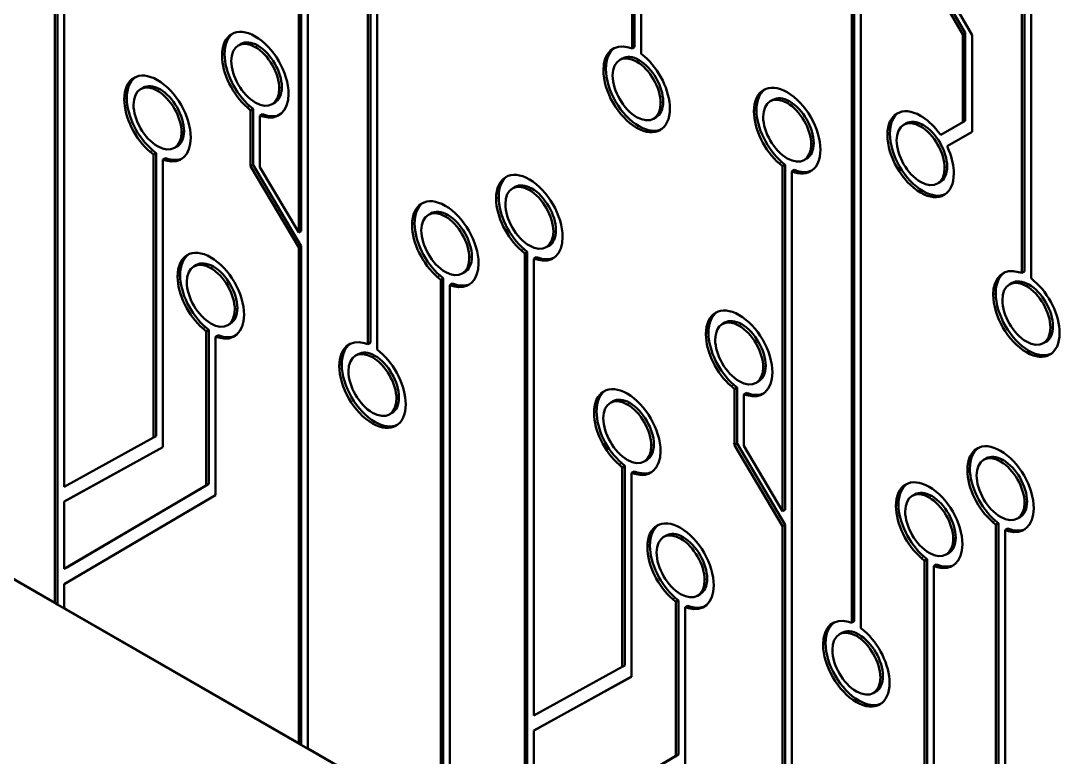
# Model space of a CAD drawing. Header units: millimetres. Extents: x 0 to 420, y 0 to 297.
# Drawn here: x 171.16 to 214.69, y 189.79 to 220.59 of the extents above; entities that cross this region are included whole.
import ezdxf

# ---------------------------------------------------------------- set-up
doc = ezdxf.new("R2010")
doc.units = ezdxf.units.MM
doc.header["$LTSCALE"] = 0.75
doc.layers.add('Visible', color=7, linetype='Continuous', lineweight=50)
doc.layers.add('Visible Narrow', color=7, linetype='Continuous', lineweight=25)

msp = doc.modelspace()

# ---------------------------------------------------------------- linework, layer by layer
at = {"layer": 'Visible', "extrusion": (0.707107, -0.407196, 0.578093)}
for p, q in [((185.679, 243.073, 22.468), (185.679, 207.071, -2.892)), ((185.785, 243.257, 22.467), (185.785, 207.132, -2.978)), ((186.066, 206.848, -2.575), (186.066, 242.85, 22.784)), ((196.838, 236.892, 31.504), (196.838, 219.499, 19.253)), ((196.732, 236.708, 31.504), (196.732, 219.438, 19.339)), ((197.118, 219.216, 19.655), (197.118, 236.486, 31.82)), ((206.031, 231.598, 39.02), (206.031, 195.473, 13.574)), ((205.925, 231.414, 39.02), (205.925, 195.411, 13.66)), ((206.311, 195.189, 13.976), (206.311, 231.192, 39.336)), ((213.041, 227.317, 44.837), (213.041, 210.047, 32.672)), ((213.147, 227.501, 44.837), (213.147, 210.108, 32.586)), ((213.427, 209.825, 32.988), (213.427, 227.095, 45.153)), ((182.786, 226.169, 7.022), (182.786, 211.734, -3.146)), ((182.892, 226.23, 6.935), (182.892, 211.795, -3.233)), ((183.172, 190.15, -17.876), (183.172, 225.955, 7.344)), ((208.133, 224.253, 36.676), (210.572, 220.029, 36.684)), ((208.239, 224.314, 36.589), (210.678, 220.09, 36.597)), ((210.959, 219.991, 37.131), (208.519, 224.216, 37.123)), ((172.59, 221.274, -8.897), (172.59, 196.244, -26.528)), ((172.697, 221.335, -8.984), (172.697, 196.182, -26.701)), ((172.977, 201.104, -22.632), (172.977, 221.051, -8.581)), ((210.678, 220.09, 36.597), (210.572, 220.029, 36.684)), ((210.572, 220.029, 36.684), (210.572, 216.356, 34.097)), ((210.678, 220.09, 36.597), (210.678, 216.417, 34.01)), ((210.959, 215.948, 34.283), (210.959, 219.991, 37.131)), ((180.368, 219.627, -0.803), (180.262, 219.566, -0.716)), ((196.732, 219.438, 19.339), (196.598, 219.477, 19.204)), ((196.838, 219.499, 19.253), (196.732, 219.438, 19.339)), ((196.323, 219.018, 18.283), (196.217, 218.957, 18.37)), ((197.252, 219.101, 19.738), (197.118, 219.216, 19.655)), ((176.279, 217.797, -7.094), (176.173, 217.736, -7.007)), ((202.623, 217.288, 24.771), (202.517, 217.227, 24.858)), ((180.643, 216.963, -2.084), (180.776, 216.849, -2.001)), ((180.749, 217.024, -2.171), (180.882, 216.91, -2.088)), ((180.882, 216.91, -2.088), (180.776, 216.849, -2.001)), ((180.776, 216.849, -2.001), (180.776, 214.508, -3.65)), ((180.882, 216.91, -2.088), (180.882, 214.569, -3.737)), ((181.784, 217.169, -0.803), (181.678, 217.108, -0.716)), ((181.269, 216.687, -1.772), (181.163, 216.626, -1.685)), ((181.163, 216.626, -1.685), (181.296, 216.587, -1.549)), ((181.163, 214.474, -3.201), (181.163, 216.626, -1.685)), ((181.269, 216.687, -1.772), (181.403, 216.648, -1.636)), ((197.739, 216.56, 18.284), (197.633, 216.499, 18.371)), ((210.572, 216.356, 34.097), (209.647, 215.819, 32.587)), ((210.678, 216.417, 34.01), (209.753, 215.88, 32.5)), ((210.678, 216.417, 34.01), (210.572, 216.356, 34.097)), ((208.205, 216.306, 30.906), (208.099, 216.244, 30.993)), ((209.647, 215.819, 32.587), (209.529, 215.97, 32.55)), ((209.92, 215.346, 32.588), (210.959, 215.948, 34.283)), ((209.753, 215.88, 32.5), (209.647, 215.819, 32.587)), ((176.578, 215.111, -8.361), (176.715, 214.997, -8.273)), ((176.684, 215.172, -8.447), (176.821, 215.058, -8.36)), ((176.821, 215.058, -8.36), (176.715, 214.997, -8.273)), ((176.821, 215.058, -8.36), (176.821, 203.225, -16.695)), ((177.695, 215.338, -7.094), (177.589, 215.277, -7.007)), ((209.992, 215.169, 32.552), (209.92, 215.346, 32.588)), ((176.715, 214.997, -8.273), (176.715, 203.164, -16.608)), ((177.207, 214.847, -8.036), (177.101, 214.786, -7.949)), ((177.101, 214.786, -7.949), (177.232, 214.75, -7.815)), ((177.101, 202.753, -16.425), (177.101, 214.786, -7.949)), ((177.207, 214.847, -8.036), (177.338, 214.811, -7.902)), ((202.898, 214.625, 23.491), (203.032, 214.511, 23.574)), ((203.004, 214.687, 23.404), (203.138, 214.572, 23.488)), ((204.038, 214.83, 24.771), (203.932, 214.769, 24.858)), ((180.882, 214.569, -3.737), (180.776, 214.508, -3.65)), ((180.776, 214.508, -3.65), (182.786, 211.113, -3.583)), ((180.882, 214.569, -3.737), (182.892, 211.174, -3.67)), ((182.786, 211.734, -3.146), (181.163, 214.474, -3.201)), ((203.138, 214.572, 23.488), (203.032, 214.511, 23.574)), ((203.032, 214.511, 23.574), (203.032, 200.075, 13.406)), ((203.138, 214.572, 23.488), (203.138, 200.136, 13.319)), ((203.524, 214.358, 23.809), (203.418, 214.296, 23.896)), ((203.418, 178.491, -1.325), (203.418, 214.296, 23.896)), ((209.621, 213.847, 30.907), (209.515, 213.786, 30.994)), ((191.836, 213.643, 9.009), (191.73, 213.582, 9.096)), ((188.319, 212.54, 3.93), (188.213, 212.479, 4.017)), ((182.892, 211.795, -3.233), (182.786, 211.734, -3.146)), ((182.892, 211.174, -3.67), (182.786, 211.113, -3.583)), ((182.892, 211.174, -3.67), (182.892, 190.311, -18.365)), ((193.252, 211.184, 9.009), (193.146, 211.123, 9.096)), ((182.786, 211.113, -3.583), (182.786, 190.372, -18.192)), ((192.111, 210.979, 7.729), (192.245, 210.865, 7.812)), ((192.217, 211.04, 7.642), (192.351, 210.926, 7.725)), ((192.351, 210.926, 7.725), (192.245, 210.865, 7.812)), ((192.245, 210.865, 7.812), (192.245, 184.925, -10.459)), ((192.351, 210.926, 7.725), (192.351, 184.864, -10.632)), ((192.737, 210.703, 8.041), (192.631, 210.642, 8.128)), ((192.737, 210.703, 8.041), (192.871, 210.664, 8.177)), ((178.508, 210.381, -9.591), (178.402, 210.32, -9.504)), ((192.631, 210.642, 8.128), (192.765, 210.603, 8.263)), ((192.631, 191.531, -5.334), (192.631, 210.642, 8.128)), ((188.594, 209.877, 2.65), (188.728, 209.762, 2.733)), ((188.7, 209.938, 2.564), (188.834, 209.823, 2.646)), ((188.834, 209.823, 2.646), (188.728, 209.762, 2.733)), ((188.834, 209.823, 2.646), (188.834, 186.889, -13.508)), ((189.735, 210.082, 3.931), (189.629, 210.021, 4.018)), ((213.041, 210.047, 32.672), (212.907, 210.086, 32.537)), ((213.147, 210.108, 32.586), (213.041, 210.047, 32.672)), ((213.56, 209.71, 33.071), (213.427, 209.825, 32.988)), ((188.728, 209.762, 2.733), (188.728, 186.951, -13.335)), ((189.22, 209.601, 2.962), (189.114, 209.54, 3.049)), ((189.114, 209.54, 3.049), (189.247, 209.5, 3.184)), ((189.114, 186.728, -13.019), (189.114, 209.54, 3.049)), ((189.22, 209.601, 2.962), (189.353, 209.561, 3.098)), ((212.631, 209.627, 31.616), (212.525, 209.565, 31.703)), ((178.783, 207.717, -10.871), (178.917, 207.602, -10.788)), ((178.89, 207.778, -10.958), (179.023, 207.664, -10.875)), ((179.023, 207.664, -10.875), (178.917, 207.602, -10.788)), ((179.023, 207.664, -10.875), (179.023, 201.221, -15.413)), ((179.924, 207.923, -9.59), (179.818, 207.862, -9.503)), ((200.614, 207.969, 15.75), (200.508, 207.908, 15.836)), ((178.917, 207.602, -10.788), (178.917, 201.16, -15.326)), ((179.409, 207.441, -10.559), (179.303, 207.38, -10.473)), ((179.303, 207.38, -10.473), (179.437, 207.341, -10.337)), ((179.303, 200.754, -15.14), (179.303, 207.38, -10.473)), ((179.409, 207.441, -10.559), (179.543, 207.402, -10.424)), ((185.679, 207.071, -2.892), (185.546, 207.11, -3.027)), ((185.785, 207.132, -2.978), (185.679, 207.071, -2.892)), ((186.199, 206.734, -2.493), (186.066, 206.848, -2.575)), ((214.047, 207.168, 31.617), (213.941, 207.107, 31.704)), ((185.27, 206.65, -3.948), (185.164, 206.589, -3.861)), ((202.029, 205.51, 15.748), (201.923, 205.449, 15.835)), ((200.889, 205.304, 14.468), (201.023, 205.19, 14.551)), ((200.995, 205.365, 14.381), (201.129, 205.251, 14.464)), ((201.129, 205.251, 14.464), (201.023, 205.19, 14.551)), ((201.023, 205.19, 14.551), (201.023, 202.849, 12.902)), ((201.129, 205.251, 14.464), (201.129, 202.909, 12.815)), ((201.515, 205.028, 14.78), (201.409, 204.967, 14.867)), ((201.515, 205.028, 14.78), (201.648, 204.989, 14.915)), ((195.933, 204.679, 7.706), (195.827, 204.618, 7.793)), ((201.409, 204.967, 14.867), (201.542, 204.928, 15.002)), ((201.409, 202.816, 13.351), (201.409, 204.967, 14.867)), ((186.687, 204.192, -3.947), (186.581, 204.131, -3.86)), ((176.715, 203.164, -16.608), (172.977, 201.104, -22.632)), ((176.821, 203.225, -16.695), (176.715, 203.164, -16.608)), ((201.129, 202.909, 12.815), (201.023, 202.848, 12.902)), ((201.023, 202.849, 12.902), (201.023, 202.848, 12.902)), ((201.023, 202.848, 12.902), (203.032, 199.455, 12.969)), ((201.129, 202.909, 12.815), (203.138, 199.516, 12.883)), ((172.977, 200.48, -23.071), (177.101, 202.753, -16.425)), ((173.083, 200.541, -23.158), (177.101, 202.756, -16.683)), ((203.032, 200.075, 13.406), (201.409, 202.816, 13.351)), ((196.194, 202.028, 6.418), (196.325, 201.914, 6.498)), ((196.3, 202.09, 6.331), (196.431, 201.975, 6.411)), ((196.431, 201.975, 6.411), (196.325, 201.914, 6.498)), ((196.431, 201.975, 6.411), (196.431, 193.629, 0.533)), ((197.348, 202.221, 7.706), (197.242, 202.159, 7.793)), ((211.55, 202.29, 25.126), (211.444, 202.229, 25.213)), ((196.325, 201.914, 6.498), (196.325, 193.568, 0.619)), ((196.818, 201.745, 6.722), (196.712, 201.684, 6.809)), ((196.712, 201.684, 6.809), (196.847, 201.642, 6.945)), ((196.712, 193.157, 0.803), (196.712, 201.684, 6.809)), ((196.818, 201.745, 6.722), (196.953, 201.703, 6.859)), ((178.917, 201.16, -15.326), (172.977, 197.666, -25.053)), ((179.023, 201.221, -15.413), (173.083, 197.728, -25.14)), ((179.023, 201.221, -15.413), (178.917, 201.16, -15.326)), ((172.977, 197.032, -25.5), (179.303, 200.754, -15.14)), ((208.565, 200.784, 20.414), (208.459, 200.723, 20.5)), ((173.083, 200.541, -23.158), (172.977, 200.48, -23.071)), ((172.977, 197.666, -25.053), (172.977, 200.48, -23.071)), ((203.138, 200.136, 13.319), (203.032, 200.075, 13.406)), ((212.966, 199.832, 25.126), (212.86, 199.771, 25.213)), ((167.031, 199.445, -31.073), (172.59, 196.244, -26.528)), ((203.138, 199.516, 12.883), (203.032, 199.455, 12.969)), ((203.032, 199.455, 12.969), (203.032, 178.714, -1.64)), ((203.138, 199.516, 12.883), (203.138, 178.652, -1.813)), ((211.825, 199.626, 23.846), (211.959, 199.512, 23.929)), ((211.931, 199.687, 23.759), (212.065, 199.573, 23.842)), ((212.065, 199.573, 23.842), (211.959, 199.512, 23.929)), ((211.959, 199.512, 23.929), (211.959, 173.573, 5.658)), ((212.065, 199.573, 23.842), (212.065, 173.511, 5.485)), ((167.398, 199.224, -35.969), (232.607, 161.673, 17.342)), ((198.163, 199.063, 6.478), (198.057, 199.002, 6.565)), ((212.452, 199.351, 24.158), (212.346, 199.29, 24.245)), ((212.346, 199.29, 24.245), (212.479, 199.25, 24.381)), ((212.346, 180.178, 10.784), (212.346, 199.29, 24.245)), ((212.452, 199.351, 24.158), (212.585, 199.311, 24.294)), ((208.84, 198.12, 19.133), (208.973, 198.005, 19.216)), ((208.946, 198.181, 19.047), (209.079, 198.067, 19.129)), ((209.079, 198.067, 19.129), (208.973, 198.005, 19.216)), ((209.079, 198.067, 19.129), (209.079, 175.231, 3.044)), ((209.981, 198.326, 20.414), (209.875, 198.265, 20.501)), ((173.083, 197.728, -25.14), (172.977, 197.666, -25.053)), ((208.973, 198.005, 19.216), (208.973, 175.292, 3.217)), ((209.466, 197.844, 19.445), (209.36, 197.783, 19.532)), ((209.36, 197.783, 19.532), (209.493, 197.744, 19.667)), ((209.36, 175.07, 3.533), (209.36, 197.783, 19.532)), ((209.466, 197.844, 19.445), (209.599, 197.805, 19.581)), ((172.977, 196.021, -26.212), (172.977, 197.032, -25.5)), ((198.438, 196.399, 5.198), (198.571, 196.284, 5.28)), ((198.544, 196.46, 5.111), (198.677, 196.345, 5.193)), ((198.677, 196.345, 5.193), (198.571, 196.284, 5.28)), ((198.677, 196.345, 5.193), (198.677, 189.903, 0.656)), ((199.579, 196.604, 6.478), (199.473, 196.543, 6.565)), ((172.59, 196.244, -26.528), (172.697, 196.182, -26.701)), ((172.697, 196.182, -26.701), (173.083, 195.96, -26.385)), ((172.977, 196.021, -26.212), (182.786, 190.372, -18.192)), ((173.083, 195.96, -26.385), (172.977, 196.021, -26.212)), ((198.571, 196.284, 5.28), (198.571, 189.842, 0.742)), ((199.064, 196.123, 5.509), (198.958, 196.062, 5.596)), ((198.958, 196.062, 5.596), (199.091, 196.023, 5.732)), ((198.958, 189.435, 0.928), (198.958, 196.062, 5.596)), ((199.064, 196.123, 5.509), (199.197, 196.084, 5.645)), ((205.925, 195.411, 13.66), (205.792, 195.451, 13.525)), ((206.031, 195.473, 13.574), (205.925, 195.411, 13.66)), ((206.445, 195.075, 14.059), (206.311, 195.189, 13.976)), ((205.516, 194.991, 12.604), (205.41, 194.93, 12.691)), ((196.325, 193.568, 0.619), (192.631, 191.531, -5.334)), ((196.431, 193.629, 0.533), (196.325, 193.568, 0.619)), ((192.631, 190.907, -5.773), (196.712, 193.157, 0.803)), ((192.737, 190.968, -5.86), (196.712, 193.159, 0.545)), ((206.932, 192.533, 12.605), (206.826, 192.472, 12.692)), ((192.737, 190.968, -5.86), (192.631, 190.907, -5.773)), ((192.631, 186.348, -8.985), (192.631, 190.907, -5.773)), ((182.786, 190.372, -18.192), (182.892, 190.311, -18.365)), ((182.892, 190.311, -18.365), (183.278, 190.088, -18.049)), ((183.172, 190.15, -17.876), (188.728, 186.951, -13.335)), ((183.278, 190.088, -18.049), (183.172, 190.15, -17.876)), ((198.571, 189.842, 0.742), (192.631, 186.348, -8.985)), ((198.677, 189.903, 0.656), (192.737, 186.409, -9.071)), ((198.677, 189.903, 0.656), (198.571, 189.842, 0.742))]:
    msp.add_line(p, q, dxfattribs=at)
at = {"layer": 'Visible', "extrusion": (-0.707107, -0.407196, 0.578093)}
for centre, major_axis, ratio, start_param, end_param in [((208.74, 214.751, 30.725), (0.393, 1.639, 1.636), 0.909134, -0.284628, 0.218022), ((208.615, 215.081, 30.805), (1.559, -0.561, 1.512), 0.930778, -0.172429, 0.342085)]:
    msp.add_ellipse(centre, major_axis=major_axis, ratio=ratio, start_param=start_param, end_param=end_param, dxfattribs=at)
for points in [[(180.969, 219.945, 0.416), (180.201, 220.387, -0.212), (179.579, 220.026, -1.228), (179.579, 219.138, -1.853)], [(180.043, 220.07, -0.889), (179.821, 219.913, -1.272), (179.685, 219.613, -1.648), (179.685, 219.199, -1.94)], [(180.969, 219.498, 0.101), (180.417, 219.816, -0.35), (179.965, 219.553, -1.088), (179.965, 218.915, -1.537)], [(181.075, 219.559, 0.014), (180.8, 219.718, -0.211), (180.55, 219.732, -0.507), (180.368, 219.627, -0.803)], [(196.598, 219.477, 19.204), (195.982, 219.66, 18.578), (195.534, 219.263, 17.751), (195.534, 218.529, 17.234)], [(196.003, 219.457, 18.201), (195.777, 219.298, 17.812), (195.64, 218.995, 17.432), (195.64, 218.59, 17.147)], [(179.579, 219.138, -1.853), (179.579, 218.404, -2.37), (180.027, 217.491, -2.466), (180.643, 216.963, -2.084)], [(179.685, 219.199, -1.94), (179.685, 218.465, -2.457), (180.133, 217.552, -2.553), (180.749, 217.024, -2.171)], [(196.925, 218.889, 19.188), (196.373, 219.207, 18.737), (195.921, 218.945, 17.999), (195.921, 218.306, 17.55)], [(197.031, 218.95, 19.102), (196.756, 219.108, 18.876), (196.505, 219.123, 18.58), (196.323, 219.018, 18.283)], [(176.88, 218.115, -5.875), (176.112, 218.557, -6.503), (175.49, 218.196, -7.519), (175.49, 217.307, -8.145)], [(179.965, 218.915, -1.537), (179.965, 218.277, -1.987), (180.417, 217.494, -1.986), (180.969, 217.176, -1.535)], [(195.534, 218.529, 17.234), (195.534, 217.64, 16.608), (196.156, 216.563, 16.61), (196.925, 216.12, 17.238)], [(195.64, 218.59, 17.147), (195.64, 217.701, 16.521), (196.263, 216.624, 16.523), (197.031, 216.181, 17.151)], [(175.954, 218.239, -7.18), (175.731, 218.082, -7.563), (175.596, 217.783, -7.939), (175.596, 217.368, -8.231)], [(195.921, 218.306, 17.55), (195.921, 217.668, 17.1), (196.373, 216.885, 17.101), (196.925, 216.567, 17.553)], [(176.88, 217.668, -6.19), (176.328, 217.986, -6.641), (175.876, 217.723, -7.379), (175.876, 217.085, -7.829)], [(176.987, 217.729, -6.276), (176.711, 217.887, -6.501), (176.461, 217.902, -6.798), (176.279, 217.797, -7.094)], [(203.225, 217.606, 25.991), (202.457, 218.048, 25.363), (201.834, 217.688, 24.348), (201.834, 216.799, 23.722)], [(202.298, 217.731, 24.685), (202.076, 217.574, 24.303), (201.94, 217.274, 23.927), (201.94, 216.86, 23.635)], [(175.49, 217.307, -8.145), (175.49, 216.557, -8.673), (175.947, 215.637, -8.762), (176.578, 215.111, -8.361)], [(175.596, 217.368, -8.231), (175.596, 216.618, -8.76), (176.053, 215.698, -8.849), (176.684, 215.172, -8.447)], [(203.225, 217.159, 25.676), (202.673, 217.477, 25.225), (202.221, 217.215, 24.487), (202.221, 216.577, 24.037)], [(203.331, 217.22, 25.59), (203.056, 217.379, 25.364), (202.805, 217.393, 25.068), (202.623, 217.288, 24.771)], [(175.876, 217.085, -7.829), (175.876, 216.446, -8.278), (176.328, 215.663, -8.277), (176.88, 215.345, -7.825)], [(201.834, 216.799, 23.722), (201.834, 216.065, 23.205), (202.281, 215.153, 23.109), (202.898, 214.625, 23.491)], [(201.94, 216.86, 23.635), (201.94, 216.127, 23.118), (202.388, 215.214, 23.022), (203.004, 214.687, 23.404)], [(208.807, 216.623, 32.126), (208.038, 217.066, 31.497), (207.416, 216.705, 30.482), (207.416, 215.816, 29.856)], [(202.221, 216.577, 24.037), (202.221, 215.939, 23.588), (202.673, 215.155, 23.589), (203.225, 214.837, 24.041)], [(207.879, 216.748, 30.82), (207.657, 216.591, 30.438), (207.522, 216.291, 30.061), (207.522, 215.877, 29.77)], [(208.807, 216.176, 31.811), (208.254, 216.494, 31.36), (207.802, 216.232, 30.622), (207.802, 215.594, 30.172)], [(208.913, 216.237, 31.725), (208.637, 216.396, 31.499), (208.387, 216.41, 31.203), (208.205, 216.306, 30.906)], [(207.416, 215.816, 29.856), (207.416, 214.928, 29.231), (208.038, 213.85, 29.232), (208.807, 213.407, 29.861)], [(207.522, 215.877, 29.77), (207.522, 214.989, 29.144), (208.144, 213.911, 29.146), (208.913, 213.468, 29.774)], [(207.802, 215.594, 30.172), (207.802, 214.955, 29.723), (208.254, 214.172, 29.724), (208.807, 213.854, 30.176)], [(192.438, 213.961, 10.229), (191.669, 214.403, 9.601), (191.047, 214.042, 8.585), (191.047, 213.153, 7.959)], [(191.511, 214.085, 8.923), (191.289, 213.928, 8.541), (191.154, 213.629, 8.164), (191.154, 213.215, 7.873)], [(192.438, 213.514, 9.914), (191.886, 213.832, 9.462), (191.434, 213.57, 8.725), (191.434, 212.931, 8.275)], [(192.544, 213.575, 9.827), (192.269, 213.733, 9.602), (192.018, 213.748, 9.305), (191.836, 213.643, 9.009)], [(188.921, 212.858, 5.15), (188.152, 213.3, 4.522), (187.53, 212.94, 3.506), (187.53, 212.051, 2.88)], [(187.993, 212.983, 3.844), (187.771, 212.826, 3.462), (187.636, 212.526, 3.085), (187.636, 212.112, 2.794)], [(191.047, 213.153, 7.959), (191.047, 212.419, 7.442), (191.495, 211.507, 7.347), (192.111, 210.979, 7.729)], [(191.154, 213.215, 7.873), (191.154, 212.48, 7.355), (191.601, 211.568, 7.26), (192.217, 211.04, 7.642)], [(191.434, 212.931, 8.275), (191.434, 212.293, 7.825), (191.886, 211.509, 7.827), (192.438, 211.191, 8.278)], [(188.921, 212.411, 4.835), (188.369, 212.729, 4.384), (187.916, 212.467, 3.646), (187.916, 211.828, 3.196)], [(189.027, 212.472, 4.749), (188.751, 212.631, 4.523), (188.501, 212.645, 4.227), (188.319, 212.54, 3.93)], [(187.53, 212.051, 2.88), (187.53, 211.317, 2.363), (187.978, 210.404, 2.268), (188.594, 209.877, 2.65)], [(187.636, 212.112, 2.794), (187.636, 211.378, 2.277), (188.084, 210.465, 2.181), (188.7, 209.938, 2.564)], [(187.916, 211.828, 3.196), (187.916, 211.19, 2.746), (188.369, 210.407, 2.748), (188.921, 210.089, 3.2)], [(179.11, 210.699, -8.371), (178.341, 211.141, -9), (177.719, 210.78, -10.015), (177.719, 209.891, -10.641)], [(178.183, 210.823, -9.677), (177.961, 210.666, -10.059), (177.825, 210.367, -10.436), (177.825, 209.952, -10.728)], [(179.11, 210.252, -8.686), (178.558, 210.57, -9.137), (178.106, 210.307, -9.876), (178.106, 209.669, -10.325)], [(179.216, 210.313, -8.773), (178.941, 210.472, -8.998), (178.69, 210.486, -9.294), (178.508, 210.381, -9.591)], [(212.907, 210.086, 32.537), (212.291, 210.268, 31.911), (211.843, 209.871, 31.084), (211.843, 209.137, 30.567)], [(177.719, 209.891, -10.641), (177.719, 209.157, -11.158), (178.167, 208.245, -11.253), (178.783, 207.717, -10.871)], [(177.825, 209.952, -10.728), (177.825, 209.218, -11.245), (178.273, 208.306, -11.34), (178.89, 207.778, -10.958)], [(212.311, 210.065, 31.534), (212.085, 209.906, 31.145), (211.949, 209.604, 30.765), (211.949, 209.199, 30.48)], [(213.233, 209.497, 32.521), (212.681, 209.815, 32.07), (212.229, 209.554, 31.332), (212.229, 208.915, 30.883)], [(178.106, 209.669, -10.325), (178.106, 209.03, -10.775), (178.558, 208.248, -10.773), (179.11, 207.93, -10.322)], [(213.34, 209.558, 32.435), (213.064, 209.717, 32.209), (212.813, 209.731, 31.913), (212.631, 209.627, 31.616)], [(211.843, 209.137, 30.567), (211.843, 208.249, 29.941), (212.465, 207.171, 29.943), (213.233, 206.729, 30.571)], [(211.949, 209.199, 30.48), (211.949, 208.31, 29.854), (212.571, 207.232, 29.856), (213.34, 206.79, 30.484)], [(201.215, 208.286, 16.968), (200.447, 208.729, 16.34), (199.824, 208.367, 15.324), (199.824, 207.479, 14.698)], [(212.229, 208.915, 30.883), (212.229, 208.277, 30.433), (212.681, 207.493, 30.434), (213.233, 207.175, 30.886)], [(200.288, 208.411, 15.662), (200.066, 208.254, 15.28), (199.93, 207.954, 14.903), (199.93, 207.54, 14.611)], [(201.215, 207.84, 16.653), (200.663, 208.158, 16.202), (200.212, 207.894, 15.464), (200.212, 207.256, 15.015)], [(201.321, 207.901, 16.567), (201.046, 208.059, 16.342), (200.796, 208.073, 16.046), (200.614, 207.969, 15.75)], [(185.546, 207.11, -3.027), (184.93, 207.292, -3.652), (184.482, 206.895, -4.48), (184.482, 206.161, -4.997)], [(199.824, 207.479, 14.698), (199.824, 206.745, 14.181), (200.272, 205.832, 14.086), (200.889, 205.304, 14.468)], [(199.93, 207.54, 14.611), (199.93, 206.806, 14.094), (200.378, 205.893, 13.999), (200.995, 205.365, 14.381)], [(200.212, 207.256, 15.015), (200.212, 206.617, 14.565), (200.663, 205.835, 14.565), (201.215, 205.517, 15.017)], [(184.95, 207.089, -4.03), (184.724, 206.93, -4.418), (184.588, 206.627, -4.798), (184.588, 206.222, -5.084)], [(185.873, 206.52, -3.043), (185.32, 206.838, -3.494), (184.868, 206.577, -4.231), (184.868, 205.939, -4.681)], [(185.979, 206.582, -3.129), (185.703, 206.74, -3.355), (185.452, 206.755, -3.651), (185.27, 206.65, -3.948)], [(184.482, 206.161, -4.997), (184.482, 205.272, -5.623), (185.104, 204.194, -5.621), (185.873, 203.752, -4.993)], [(184.588, 206.222, -5.084), (184.588, 205.333, -5.71), (185.21, 204.255, -5.708), (185.979, 203.813, -5.079)], [(184.868, 205.939, -4.681), (184.868, 205.3, -5.131), (185.32, 204.516, -5.13), (185.873, 204.198, -4.678)], [(196.535, 204.997, 8.926), (195.767, 205.439, 8.298), (195.144, 205.078, 7.282), (195.144, 204.19, 6.657)], [(195.608, 205.122, 7.621), (195.386, 204.965, 7.238), (195.25, 204.665, 6.862), (195.25, 204.251, 6.57)], [(196.535, 204.55, 8.611), (195.983, 204.867, 8.16), (195.531, 204.606, 7.422), (195.531, 203.967, 6.972)], [(196.641, 204.611, 8.524), (196.366, 204.769, 8.299), (196.115, 204.784, 8.003), (195.933, 204.679, 7.706)], [(195.144, 204.19, 6.657), (195.144, 203.448, 6.134), (195.573, 202.568, 6.038), (196.194, 202.028, 6.418)], [(195.25, 204.251, 6.57), (195.25, 203.509, 6.047), (195.679, 202.629, 5.951), (196.3, 202.09, 6.331)], [(195.531, 203.967, 6.972), (195.531, 203.329, 6.523), (195.983, 202.545, 6.524), (196.535, 202.228, 6.975)], [(212.152, 202.608, 26.346), (211.384, 203.051, 25.718), (210.762, 202.689, 24.702), (210.762, 201.801, 24.077)], [(211.225, 202.733, 25.041), (211.003, 202.576, 24.658), (210.868, 202.276, 24.282), (210.868, 201.862, 23.99)], [(212.152, 202.161, 26.031), (211.6, 202.479, 25.58), (211.148, 202.217, 24.842), (211.148, 201.578, 24.392)], [(212.258, 202.222, 25.945), (211.983, 202.381, 25.719), (211.732, 202.395, 25.423), (211.55, 202.29, 25.126)], [(209.167, 201.101, 21.633), (208.398, 201.544, 21.005), (207.776, 201.183, 19.989), (207.776, 200.294, 19.363)], [(210.762, 201.801, 24.077), (210.762, 201.067, 23.56), (211.209, 200.154, 23.464), (211.825, 199.626, 23.846)], [(210.868, 201.862, 23.99), (210.868, 201.128, 23.473), (211.315, 200.215, 23.377), (211.931, 199.687, 23.759)], [(211.148, 201.578, 24.392), (211.148, 200.94, 23.943), (211.6, 200.157, 23.944), (212.152, 199.839, 24.396)], [(208.239, 201.226, 20.327), (208.017, 201.069, 19.945), (207.882, 200.77, 19.568), (207.882, 200.355, 19.276)], [(209.167, 200.655, 21.318), (208.614, 200.973, 20.867), (208.162, 200.71, 20.129), (208.162, 200.072, 19.679)], [(209.273, 200.716, 21.232), (208.997, 200.874, 21.007), (208.747, 200.889, 20.71), (208.565, 200.784, 20.414)], [(207.776, 200.294, 19.363), (207.776, 199.56, 18.846), (208.223, 198.648, 18.751), (208.84, 198.12, 19.133)], [(207.882, 200.355, 19.276), (207.882, 199.621, 18.76), (208.33, 198.709, 18.665), (208.946, 198.181, 19.047)], [(198.764, 199.38, 7.697), (197.996, 199.823, 7.069), (197.374, 199.462, 6.053), (197.374, 198.573, 5.427)], [(208.162, 200.072, 19.679), (208.162, 199.433, 19.229), (208.615, 198.651, 19.231), (209.167, 198.333, 19.683)], [(197.837, 199.505, 6.391), (197.615, 199.348, 6.009), (197.48, 199.048, 5.632), (197.48, 198.634, 5.341)], [(198.764, 198.934, 7.382), (198.212, 199.252, 6.931), (197.76, 198.989, 6.193), (197.76, 198.351, 5.743)], [(198.87, 198.995, 7.296), (198.595, 199.153, 7.07), (198.345, 199.167, 6.774), (198.163, 199.063, 6.478)], [(197.374, 198.573, 5.427), (197.374, 197.839, 4.91), (197.822, 196.926, 4.815), (198.438, 196.399, 5.198)], [(197.48, 198.634, 5.341), (197.48, 197.9, 4.824), (197.928, 196.987, 4.729), (198.544, 196.46, 5.111)], [(197.76, 198.351, 5.743), (197.76, 197.712, 5.293), (198.212, 196.929, 5.295), (198.764, 196.611, 5.747)], [(205.792, 195.451, 13.525), (205.176, 195.633, 12.899), (204.728, 195.236, 12.072), (204.728, 194.502, 11.555)], [(205.196, 195.43, 12.522), (204.97, 195.271, 12.134), (204.834, 194.968, 11.754), (204.834, 194.563, 11.468)], [(206.118, 194.862, 13.509), (205.566, 195.18, 13.058), (205.114, 194.918, 12.32), (205.114, 194.28, 11.87)], [(206.224, 194.923, 13.423), (205.949, 195.082, 13.198), (205.698, 195.096, 12.901), (205.516, 194.991, 12.604)], [(204.728, 194.502, 11.555), (204.728, 193.613, 10.929), (205.35, 192.536, 10.931), (206.118, 192.093, 11.559)], [(204.834, 194.563, 11.468), (204.834, 193.674, 10.842), (205.456, 192.597, 10.844), (206.224, 192.154, 11.473)], [(205.114, 194.28, 11.87), (205.114, 193.641, 11.421), (205.566, 192.858, 11.422), (206.118, 192.54, 11.874)]]:
    msp.add_open_spline(points, degree=3, dxfattribs=at)
at = {"layer": 'Visible', "extrusion": (0.707107, 0.407196, -0.578093)}
for points in [[(182.361, 217.536, 0.421), (182.361, 218.424, 1.046), (181.738, 219.502, 1.044), (180.969, 219.945, 0.416)], [(181.974, 217.758, 0.105), (181.974, 218.397, 0.554), (181.522, 219.18, 0.552), (180.969, 219.498, 0.101)], [(182.08, 217.819, 0.018), (182.08, 218.458, 0.468), (181.628, 219.241, 0.466), (181.075, 219.559, 0.014)], [(198.035, 217.211, 19.105), (198.035, 217.849, 19.555), (197.583, 218.632, 19.553), (197.031, 218.95, 19.102)], [(198.316, 216.927, 19.508), (198.316, 217.661, 20.025), (197.868, 218.574, 20.12), (197.252, 219.101, 19.738)], [(197.929, 217.15, 19.192), (197.929, 217.788, 19.642), (197.477, 218.571, 19.64), (196.925, 218.889, 19.188)], [(178.271, 215.705, -5.871), (178.271, 216.594, -5.245), (177.649, 217.672, -5.246), (176.88, 218.115, -5.875)], [(177.885, 215.928, -6.186), (177.885, 216.566, -5.737), (177.433, 217.35, -5.738), (176.88, 217.668, -6.19)], [(177.991, 215.989, -6.273), (177.991, 216.627, -5.823), (177.539, 217.411, -5.825), (176.987, 217.729, -6.276)], [(180.969, 217.176, -1.535), (181.522, 216.858, -1.083), (181.974, 217.12, -0.345), (181.974, 217.758, 0.105)], [(181.784, 217.169, -0.803), (181.967, 217.274, -0.505), (182.08, 217.499, -0.207), (182.08, 217.819, 0.018)], [(181.296, 216.587, -1.549), (181.913, 216.404, -0.924), (182.361, 216.802, -0.096), (182.361, 217.536, 0.421)], [(197.739, 216.56, 18.284), (197.922, 216.665, 18.582), (198.035, 216.891, 18.88), (198.035, 217.211, 19.105)], [(204.615, 215.198, 25.995), (204.615, 216.087, 26.621), (203.994, 217.163, 26.619), (203.225, 217.606, 25.991)], [(204.335, 215.482, 25.593), (204.335, 216.12, 26.043), (203.883, 216.902, 26.041), (203.331, 217.22, 25.59)], [(196.925, 216.567, 17.553), (197.477, 216.249, 18.004), (197.929, 216.511, 18.742), (197.929, 217.15, 19.192)], [(196.925, 216.12, 17.238), (197.694, 215.677, 17.867), (198.316, 216.039, 18.882), (198.316, 216.927, 19.508)], [(204.229, 215.42, 25.679), (204.229, 216.059, 26.129), (203.777, 216.841, 26.128), (203.225, 217.159, 25.676)], [(181.403, 216.648, -1.636), (181.628, 216.581, -1.407), (181.831, 216.592, -1.151), (181.998, 216.669, -0.893)], [(176.88, 215.345, -7.825), (177.433, 215.027, -7.374), (177.885, 215.289, -6.636), (177.885, 215.928, -6.186)], [(177.695, 215.338, -7.094), (177.877, 215.444, -6.796), (177.991, 215.669, -6.498), (177.991, 215.989, -6.273)], [(197.031, 216.181, 17.151), (197.387, 215.976, 17.443), (197.712, 215.943, 17.817), (197.958, 216.056, 18.197)], [(209.811, 214.437, 31.814), (209.811, 215.075, 32.264), (209.359, 215.858, 32.263), (208.807, 216.176, 31.811)], [(209.917, 214.498, 31.728), (209.917, 215.137, 32.177), (209.465, 215.92, 32.176), (208.913, 216.237, 31.725)], [(177.232, 214.75, -7.815), (177.846, 214.582, -7.182), (178.271, 214.971, -6.388), (178.271, 215.705, -5.871)], [(204.038, 214.83, 24.771), (204.221, 214.936, 25.069), (204.335, 215.161, 25.367), (204.335, 215.482, 25.593)], [(203.225, 214.837, 24.041), (203.777, 214.519, 24.492), (204.229, 214.782, 25.23), (204.229, 215.42, 25.679)], [(203.418, 214.296, 23.896), (204.102, 214.012, 24.532), (204.615, 214.412, 25.442), (204.615, 215.198, 25.995)], [(177.338, 214.811, -7.902), (177.559, 214.751, -7.674), (177.755, 214.762, -7.426), (177.916, 214.836, -7.177)], [(203.524, 214.358, 23.809), (203.803, 214.241, 24.069), (204.054, 214.239, 24.374), (204.253, 214.331, 24.682)], [(208.807, 213.854, 30.176), (209.359, 213.536, 30.627), (209.811, 213.799, 31.365), (209.811, 214.437, 31.814)], [(208.807, 213.407, 29.861), (209.575, 212.965, 30.489), (210.197, 213.326, 31.505), (210.197, 214.214, 32.13)], [(209.621, 213.847, 30.907), (209.804, 213.953, 31.205), (209.917, 214.178, 31.502), (209.917, 214.498, 31.728)], [(193.829, 211.552, 10.233), (193.829, 212.44, 10.859), (193.207, 213.518, 10.857), (192.438, 213.961, 10.229)], [(193.442, 211.775, 9.917), (193.442, 212.413, 10.367), (192.99, 213.196, 10.365), (192.438, 213.514, 9.914)], [(193.548, 211.836, 9.83), (193.548, 212.474, 10.28), (193.096, 213.257, 10.279), (192.544, 213.575, 9.827)], [(208.913, 213.468, 29.774), (209.269, 213.263, 30.065), (209.594, 213.231, 30.44), (209.84, 213.344, 30.82)], [(190.311, 210.449, 5.154), (190.311, 211.338, 5.78), (189.689, 212.415, 5.778), (188.921, 212.858, 5.15)], [(190.031, 210.733, 4.752), (190.031, 211.371, 5.201), (189.579, 212.154, 5.2), (189.027, 212.472, 4.749)], [(189.925, 210.672, 4.838), (189.925, 211.31, 5.288), (189.473, 212.093, 5.287), (188.921, 212.411, 4.835)], [(192.438, 211.191, 8.278), (192.99, 210.873, 8.73), (193.442, 211.136, 9.467), (193.442, 211.775, 9.917)], [(192.765, 210.603, 8.263), (193.381, 210.42, 8.889), (193.829, 210.818, 9.716), (193.829, 211.552, 10.233)], [(193.252, 211.184, 9.009), (193.435, 211.29, 9.307), (193.548, 211.515, 9.605), (193.548, 211.836, 9.83)], [(180.501, 208.29, -8.367), (180.501, 209.178, -7.741), (179.879, 210.256, -7.743), (179.11, 210.699, -8.371)], [(189.735, 210.082, 3.931), (189.918, 210.187, 4.229), (190.031, 210.413, 4.526), (190.031, 210.733, 4.752)], [(192.871, 210.664, 8.177), (193.097, 210.597, 8.406), (193.3, 210.608, 8.662), (193.466, 210.685, 8.92)], [(180.114, 208.512, -8.683), (180.114, 209.15, -8.233), (179.662, 209.934, -8.235), (179.11, 210.252, -8.686)], [(180.221, 208.573, -8.77), (180.221, 209.211, -8.32), (179.768, 209.995, -8.321), (179.216, 210.313, -8.773)], [(188.921, 210.089, 3.2), (189.473, 209.771, 3.651), (189.925, 210.033, 4.389), (189.925, 210.672, 4.838)], [(189.247, 209.5, 3.184), (189.864, 209.318, 3.81), (190.311, 209.715, 4.637), (190.311, 210.449, 5.154)], [(189.353, 209.561, 3.098), (189.579, 209.495, 3.327), (189.782, 209.506, 3.583), (189.949, 209.582, 3.841)], [(214.238, 207.758, 32.525), (214.238, 208.397, 32.975), (213.786, 209.179, 32.973), (213.233, 209.497, 32.521)], [(214.344, 207.819, 32.438), (214.344, 208.458, 32.888), (213.892, 209.24, 32.886), (213.34, 209.558, 32.435)], [(214.624, 207.536, 32.841), (214.624, 208.27, 33.358), (214.176, 209.182, 33.453), (213.56, 209.71, 33.071)], [(179.11, 207.93, -10.322), (179.662, 207.612, -9.87), (180.114, 207.874, -9.133), (180.114, 208.512, -8.683)], [(179.924, 207.923, -9.59), (180.107, 208.028, -9.292), (180.221, 208.253, -8.995), (180.221, 208.573, -8.77)], [(179.437, 207.341, -10.337), (180.053, 207.159, -9.711), (180.501, 207.556, -8.884), (180.501, 208.29, -8.367)], [(202.606, 205.877, 16.972), (202.606, 206.765, 17.598), (201.984, 207.844, 17.596), (201.215, 208.286, 16.968)], [(202.22, 206.099, 16.656), (202.22, 206.738, 17.106), (201.767, 207.522, 17.105), (201.215, 207.84, 16.653)], [(202.326, 206.161, 16.57), (202.326, 206.799, 17.019), (201.873, 207.583, 17.018), (201.321, 207.901, 16.567)], [(213.233, 207.175, 30.886), (213.786, 206.857, 31.337), (214.238, 207.12, 32.075), (214.238, 207.758, 32.525)], [(214.047, 207.168, 31.617), (214.23, 207.274, 31.915), (214.344, 207.499, 32.213), (214.344, 207.819, 32.438)], [(179.543, 207.402, -10.424), (179.768, 207.335, -10.194), (179.972, 207.346, -9.938), (180.138, 207.423, -9.68)], [(213.233, 206.729, 30.571), (214.002, 206.286, 31.199), (214.624, 206.647, 32.215), (214.624, 207.536, 32.841)], [(213.34, 206.79, 30.484), (213.696, 206.584, 30.776), (214.021, 206.552, 31.15), (214.267, 206.665, 31.531)], [(186.877, 204.781, -3.038), (186.877, 205.42, -2.589), (186.425, 206.203, -2.591), (185.873, 206.52, -3.043)], [(186.983, 204.843, -3.125), (186.983, 205.481, -2.675), (186.531, 206.264, -2.678), (185.979, 206.582, -3.129)], [(187.264, 204.559, -2.723), (187.264, 205.293, -2.206), (186.816, 206.206, -2.111), (186.199, 206.734, -2.493)], [(201.215, 205.517, 15.017), (201.767, 205.199, 15.468), (202.22, 205.461, 16.206), (202.22, 206.099, 16.656)], [(202.029, 205.51, 15.748), (202.212, 205.615, 16.046), (202.326, 205.84, 16.344), (202.326, 206.161, 16.57)], [(201.542, 204.928, 15.002), (202.158, 204.746, 15.628), (202.606, 205.143, 16.455), (202.606, 205.877, 16.972)], [(185.873, 204.198, -4.678), (186.425, 203.88, -4.227), (186.877, 204.143, -3.488), (186.877, 204.781, -3.038)], [(186.687, 204.192, -3.947), (186.87, 204.297, -3.649), (186.983, 204.523, -3.351), (186.983, 204.843, -3.125)], [(197.926, 202.588, 8.931), (197.926, 203.476, 9.556), (197.303, 204.554, 9.554), (196.535, 204.997, 8.926)], [(197.645, 202.872, 8.528), (197.645, 203.51, 8.977), (197.193, 204.293, 8.976), (196.641, 204.611, 8.524)], [(201.648, 204.989, 14.915), (201.874, 204.922, 15.145), (202.077, 204.933, 15.401), (202.244, 205.01, 15.659)], [(185.873, 203.752, -4.993), (186.641, 203.309, -4.364), (187.264, 203.67, -3.349), (187.264, 204.559, -2.723)], [(197.539, 202.811, 8.614), (197.539, 203.449, 9.064), (197.087, 204.232, 9.062), (196.535, 204.55, 8.611)], [(185.979, 203.813, -5.079), (186.335, 203.608, -4.788), (186.66, 203.575, -4.413), (186.906, 203.688, -4.033)], [(197.348, 202.221, 7.706), (197.531, 202.326, 8.004), (197.645, 202.552, 8.302), (197.645, 202.872, 8.528)], [(196.535, 202.228, 6.975), (197.087, 201.909, 7.427), (197.539, 202.172, 8.165), (197.539, 202.811, 8.614)], [(196.847, 201.642, 6.945), (197.473, 201.449, 7.574), (197.926, 201.844, 8.407), (197.926, 202.588, 8.931)], [(213.543, 200.199, 26.351), (213.543, 201.087, 26.976), (212.921, 202.166, 26.974), (212.152, 202.608, 26.346)], [(213.156, 200.422, 26.034), (213.156, 201.06, 26.484), (212.704, 201.843, 26.483), (212.152, 202.161, 26.031)], [(213.262, 200.483, 25.948), (213.262, 201.121, 26.398), (212.81, 201.904, 26.396), (212.258, 202.222, 25.945)], [(196.953, 201.703, 6.859), (197.186, 201.631, 7.092), (197.394, 201.641, 7.354), (197.564, 201.719, 7.617)], [(210.557, 198.693, 21.637), (210.557, 199.581, 22.263), (209.935, 200.659, 22.261), (209.167, 201.101, 21.633)], [(210.277, 198.976, 21.235), (210.277, 199.614, 21.684), (209.825, 200.398, 21.683), (209.273, 200.716, 21.232)], [(210.171, 198.915, 21.321), (210.171, 199.553, 21.771), (209.719, 200.337, 21.77), (209.167, 200.655, 21.318)], [(212.152, 199.839, 24.396), (212.704, 199.521, 24.847), (213.156, 199.783, 25.585), (213.156, 200.422, 26.034)], [(212.966, 199.832, 25.126), (213.149, 199.937, 25.424), (213.262, 200.163, 25.722), (213.262, 200.483, 25.948)], [(212.479, 199.25, 24.381), (213.095, 199.068, 25.006), (213.543, 199.465, 25.834), (213.543, 200.199, 26.351)], [(200.155, 196.971, 7.701), (200.155, 197.86, 8.327), (199.533, 198.938, 8.325), (198.764, 199.38, 7.697)], [(199.769, 197.194, 7.385), (199.769, 197.832, 7.835), (199.317, 198.616, 7.834), (198.764, 198.934, 7.382)], [(199.875, 197.255, 7.299), (199.875, 197.893, 7.748), (199.423, 198.677, 7.747), (198.87, 198.995, 7.296)], [(209.981, 198.326, 20.414), (210.163, 198.431, 20.712), (210.277, 198.656, 21.009), (210.277, 198.976, 21.235)], [(212.585, 199.311, 24.294), (212.811, 199.244, 24.523), (213.014, 199.255, 24.779), (213.181, 199.332, 25.037)], [(209.167, 198.333, 19.683), (209.719, 198.015, 20.134), (210.171, 198.277, 20.872), (210.171, 198.915, 21.321)], [(209.493, 197.744, 19.667), (210.109, 197.562, 20.293), (210.557, 197.959, 21.12), (210.557, 198.693, 21.637)], [(209.599, 197.805, 19.581), (209.825, 197.738, 19.81), (210.028, 197.749, 20.066), (210.195, 197.826, 20.324)], [(198.764, 196.611, 5.747), (199.317, 196.293, 6.198), (199.769, 196.555, 6.936), (199.769, 197.194, 7.385)], [(199.579, 196.604, 6.478), (199.761, 196.709, 6.776), (199.875, 196.935, 7.073), (199.875, 197.255, 7.299)], [(199.091, 196.023, 5.732), (199.707, 195.84, 6.357), (200.155, 196.237, 7.184), (200.155, 196.971, 7.701)], [(199.197, 196.084, 5.645), (199.423, 196.017, 5.874), (199.626, 196.028, 6.13), (199.793, 196.105, 6.388)], [(207.509, 192.9, 13.829), (207.509, 193.634, 14.346), (207.061, 194.547, 14.441), (206.445, 195.075, 14.059)], [(207.123, 193.123, 13.513), (207.123, 193.761, 13.963), (206.671, 194.544, 13.961), (206.118, 194.862, 13.509)], [(207.229, 193.184, 13.426), (207.229, 193.822, 13.876), (206.777, 194.605, 13.874), (206.224, 194.923, 13.423)], [(206.118, 192.54, 11.874), (206.671, 192.222, 12.325), (207.123, 192.484, 13.063), (207.123, 193.123, 13.513)], [(206.118, 192.093, 11.559), (206.887, 191.651, 12.188), (207.509, 192.012, 13.203), (207.509, 192.9, 13.829)], [(206.932, 192.533, 12.605), (207.115, 192.638, 12.903), (207.229, 192.864, 13.201), (207.229, 193.184, 13.426)], [(206.224, 192.154, 11.473), (206.581, 191.949, 11.764), (206.906, 191.917, 12.139), (207.152, 192.029, 12.519)]]:
    msp.add_open_spline(points, degree=3, dxfattribs=at)
at = {"layer": 'Visible Narrow', "extrusion": (0.707107, -0.407196, 0.578093)}
for p, q in [((181.075, 219.559, 0.014), (180.969, 219.498, 0.101)), ((179.685, 219.199, -1.94), (179.579, 219.138, -1.853)), ((197.031, 218.95, 19.102), (196.925, 218.889, 19.188)), ((195.64, 218.59, 17.147), (195.534, 218.529, 17.234)), ((176.987, 217.729, -6.276), (176.88, 217.668, -6.19)), ((182.08, 217.819, 0.018), (181.974, 217.758, 0.105)), ((175.596, 217.368, -8.231), (175.49, 217.307, -8.145)), ((198.035, 217.211, 19.105), (197.929, 217.15, 19.192)), ((203.331, 217.22, 25.59), (203.225, 217.159, 25.676)), ((180.749, 217.024, -2.171), (180.643, 216.963, -2.084)), ((201.94, 216.86, 23.635), (201.834, 216.799, 23.722)), ((181.403, 216.648, -1.636), (181.296, 216.587, -1.549)), ((177.991, 215.989, -6.273), (177.885, 215.928, -6.186)), ((197.031, 216.181, 17.151), (196.925, 216.12, 17.238)), ((208.913, 216.237, 31.725), (208.807, 216.176, 31.811)), ((204.335, 215.482, 25.593), (204.229, 215.42, 25.679)), ((207.522, 215.877, 29.77), (207.416, 215.816, 29.856)), ((176.684, 215.172, -8.447), (176.578, 215.111, -8.361)), ((177.338, 214.811, -7.902), (177.232, 214.75, -7.815)), ((203.004, 214.687, 23.404), (202.898, 214.625, 23.491)), ((209.917, 214.498, 31.728), (209.811, 214.437, 31.814)), ((192.544, 213.575, 9.827), (192.438, 213.514, 9.914)), ((208.913, 213.468, 29.774), (208.807, 213.407, 29.861)), ((191.154, 213.215, 7.873), (191.047, 213.153, 7.959)), ((189.027, 212.472, 4.749), (188.921, 212.411, 4.835)), ((187.636, 212.112, 2.794), (187.53, 212.051, 2.88)), ((193.548, 211.836, 9.83), (193.442, 211.775, 9.917)), ((190.031, 210.733, 4.752), (189.925, 210.672, 4.838)), ((192.217, 211.04, 7.642), (192.111, 210.979, 7.729)), ((179.216, 210.313, -8.773), (179.11, 210.252, -8.686)), ((192.871, 210.664, 8.177), (192.765, 210.603, 8.263)), ((177.825, 209.952, -10.728), (177.719, 209.891, -10.641)), ((188.7, 209.938, 2.564), (188.594, 209.877, 2.65)), ((189.353, 209.561, 3.098), (189.247, 209.5, 3.184)), ((213.34, 209.558, 32.435), (213.233, 209.497, 32.521)), ((211.949, 209.199, 30.48), (211.843, 209.137, 30.567)), ((180.221, 208.573, -8.77), (180.114, 208.512, -8.683)), ((178.89, 207.778, -10.958), (178.783, 207.717, -10.871)), ((201.321, 207.901, 16.567), (201.215, 207.84, 16.653)), ((214.344, 207.819, 32.438), (214.238, 207.758, 32.525)), ((179.543, 207.402, -10.424), (179.437, 207.341, -10.337)), ((199.93, 207.54, 14.611), (199.824, 207.479, 14.698)), ((213.34, 206.79, 30.484), (213.233, 206.729, 30.571)), ((185.979, 206.582, -3.129), (185.873, 206.52, -3.043)), ((184.588, 206.222, -5.084), (184.482, 206.161, -4.997)), ((202.326, 206.161, 16.57), (202.22, 206.099, 16.656)), ((200.995, 205.365, 14.381), (200.889, 205.304, 14.468)), ((186.983, 204.843, -3.125), (186.877, 204.781, -3.038)), ((196.641, 204.611, 8.524), (196.535, 204.55, 8.611)), ((201.648, 204.989, 14.915), (201.542, 204.928, 15.002)), ((195.25, 204.251, 6.57), (195.144, 204.19, 6.657)), ((185.979, 203.813, -5.079), (185.873, 203.752, -4.993)), ((197.645, 202.872, 8.528), (197.539, 202.811, 8.614)), ((200.977, 202.924, 12.9), (201.023, 202.848, 12.902)), ((201.023, 202.849, 12.902), (200.977, 202.924, 12.9)), ((196.3, 202.09, 6.331), (196.194, 202.028, 6.418)), ((212.258, 202.222, 25.945), (212.152, 202.161, 26.031)), ((196.953, 201.703, 6.859), (196.847, 201.642, 6.945)), ((210.868, 201.862, 23.99), (210.762, 201.801, 24.077)), ((209.273, 200.716, 21.232), (209.167, 200.655, 21.318)), ((207.882, 200.355, 19.276), (207.776, 200.294, 19.363)), ((213.262, 200.483, 25.948), (213.156, 200.422, 26.035)), ((211.931, 199.687, 23.759), (211.825, 199.626, 23.846)), ((198.87, 198.995, 7.296), (198.764, 198.934, 7.382)), ((210.277, 198.976, 21.235), (210.171, 198.915, 21.321)), ((212.585, 199.311, 24.294), (212.479, 199.25, 24.381)), ((197.48, 198.634, 5.341), (197.374, 198.573, 5.427)), ((208.946, 198.181, 19.047), (208.84, 198.12, 19.133)), ((209.599, 197.805, 19.581), (209.493, 197.744, 19.667)), ((199.875, 197.255, 7.299), (199.769, 197.194, 7.385)), ((198.544, 196.46, 5.111), (198.438, 196.399, 5.198)), ((199.197, 196.084, 5.645), (199.091, 196.023, 5.732)), ((206.224, 194.923, 13.423), (206.118, 194.862, 13.509)), ((204.834, 194.563, 11.468), (204.728, 194.502, 11.555)), ((207.229, 193.184, 13.426), (207.123, 193.123, 13.513)), ((206.224, 192.154, 11.473), (206.118, 192.093, 11.559))]:
    msp.add_line(p, q, dxfattribs=at)

doc.saveas('drawing.dxf')
